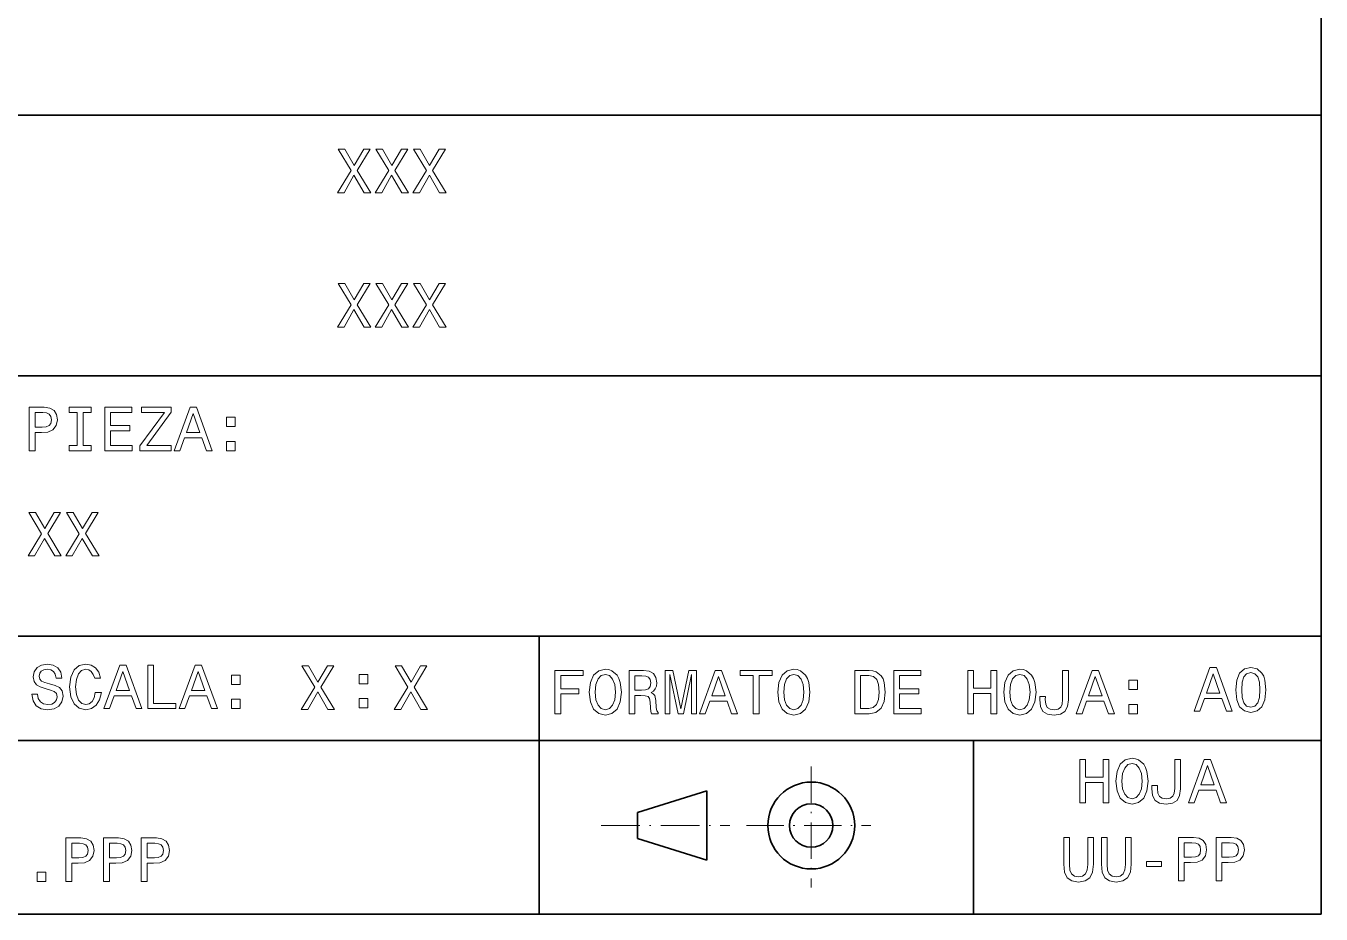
# Model space of a CAD drawing. Extents: x 15 to 1174, y 15 to 826.
# Drawn here: x 1024.9 to 1174, y 15 to 117.3 of the extents above; entities that cross this region are included whole.
import ezdxf

# ---------------------------------------------------------------- set-up
doc = ezdxf.new("R2010")
doc.units = 0
doc.linetypes.add('DASHDOT', pattern=[18.5, 12, -3, 0.5, -3])

msp = doc.modelspace()

# ---------------------------------------------------------------- linework, layer by layer
at = {"color": 7, "lineweight": 35}
for p, q in [((1173.969971, 15), (1173.969971, 825.840027)), ((953.969971, 107), (1173.969971, 107)), ((953.969971, 77), (1173.969971, 77)), ((953.969971, 47), (1173.969971, 47)), ((1083.969971, 47), (1083.969971, 15)), ((953.969971, 35), (1173.969971, 35)), ((1133.969971, 35), (1133.969971, 15)), ((1103.300049, 29.200001), (1095.300049, 26.700001)), ((1103.300049, 29.200001), (1103.300049, 21.200001)), ((1095.300049, 25.200001), (1095.300049, 26.700001)), ((1095.300049, 23.700001), (1095.300049, 25.200001)), ((1095.300049, 23.700001), (1103.300049, 21.200001)), ((1173.969971, 15), (15, 15))]:
    msp.add_line(p, q, dxfattribs=at)
at = {"color": 7, "linetype": 'DASHDOT', "lineweight": 13, "ltscale": 0.348729}
msp.add_line((1115.300049, 32.015205), (1115.300049, 18.066055), dxfattribs=at)
at = {"color": 7, "linetype": 'DASHDOT', "lineweight": 13, "ltscale": 0.371072}
msp.add_line((1091.104004, 25.200001), (1105.946899, 25.200001), dxfattribs=at)
at = {"color": 7, "linetype": 'DASHDOT', "lineweight": 13, "ltscale": 0.357507}
msp.add_line((1107.862183, 25.200001), (1122.162476, 25.200001), dxfattribs=at)
at = {"color": 7, "lineweight": 13}
for points in [[(1060.77124, 98.061958), (1061.52771, 98.061958), (1062.673218, 100.086456), (1063.840332, 98.061958), (1064.604004, 98.061958), (1063.040649, 100.634003), (1064.52478, 103.06916), (1063.797119, 103.06916), (1062.694824, 101.217575), (1061.614136, 103.06916), (1060.857666, 103.06916), (1062.334595, 100.626801)], [(1065.108398, 98.061958), (1065.864868, 98.061958), (1067.010376, 100.086456), (1068.17749, 98.061958), (1068.941284, 98.061958), (1067.377808, 100.634003), (1068.861938, 103.06916), (1068.134277, 103.06916), (1067.031982, 101.217575), (1065.951294, 103.06916), (1065.194824, 103.06916), (1066.671753, 100.626801)], [(1069.445557, 98.061958), (1070.202026, 98.061958), (1071.347534, 100.086456), (1072.514771, 98.061958), (1073.278442, 98.061958), (1071.714966, 100.634003), (1073.199219, 103.06916), (1072.471436, 103.06916), (1071.369141, 101.217575), (1070.288452, 103.06916), (1069.531982, 103.06916), (1071.008911, 100.626801)], [(1060.77124, 82.595482), (1061.52771, 82.595482), (1062.673218, 84.61998), (1063.840332, 82.595482), (1064.604004, 82.595482), (1063.040649, 85.167526), (1064.52478, 87.602684), (1063.797119, 87.602684), (1062.694824, 85.751099), (1061.614136, 87.602684), (1060.857666, 87.602684), (1062.334595, 85.160324)], [(1065.108398, 82.595482), (1065.864868, 82.595482), (1067.010376, 84.61998), (1068.17749, 82.595482), (1068.941284, 82.595482), (1067.377808, 85.167526), (1068.861938, 87.602684), (1068.134277, 87.602684), (1067.031982, 85.751099), (1065.951294, 87.602684), (1065.194824, 87.602684), (1066.671753, 85.160324)], [(1069.445557, 82.595482), (1070.202026, 82.595482), (1071.347534, 84.61998), (1072.514771, 82.595482), (1073.278442, 82.595482), (1071.714966, 85.167526), (1073.199219, 87.602684), (1072.471436, 87.602684), (1071.369141, 85.751099), (1070.288452, 87.602684), (1069.531982, 87.602684), (1071.008911, 85.160324)], [(1025.30603, 68.361961), (1025.968872, 68.361961), (1025.968872, 70.472916), (1026.703735, 70.472916), (1027.445801, 70.508934), (1028.036621, 70.761093), (1028.418457, 71.251007), (1028.548096, 71.921036), (1028.447266, 72.540634), (1028.159058, 72.994522), (1027.683594, 73.268303), (1027.035156, 73.361961), (1025.30603, 73.361961)], [(1030.832031, 68.967148), (1029.90979, 68.967148), (1029.90979, 68.361961), (1032.416992, 68.361961), (1032.416992, 68.967148), (1031.494751, 68.967148), (1031.494751, 72.756775), (1032.416992, 72.756775), (1032.416992, 73.361961), (1029.90979, 73.361961), (1029.90979, 72.756775), (1030.832031, 72.756775)], [(1033.987549, 68.361961), (1037.157593, 68.361961), (1037.157593, 68.967148), (1034.650391, 68.967148), (1034.650391, 70.660233), (1036.883789, 70.660233), (1036.883789, 71.258217), (1034.650391, 71.258217), (1034.650391, 72.756775), (1037.099976, 72.756775), (1037.099976, 73.361961), (1033.987549, 73.361961)], [(1038.043823, 68.361961), (1041.631714, 68.361961), (1041.631714, 68.967148), (1038.836304, 68.967148), (1041.631714, 72.792801), (1041.631714, 73.361961), (1038.238281, 73.361961), (1038.238281, 72.756775), (1040.882446, 72.756775), (1038.043823, 68.938332)], [(1041.984741, 68.361961), (1042.647583, 68.361961), (1043.173462, 69.831703), (1045.169189, 69.831703), (1045.695068, 68.361961), (1046.372314, 68.361961), (1044.542358, 73.369164), (1043.807495, 73.369164)], [(1026.85498, 72.749573), (1027.287354, 72.706345), (1027.604248, 72.569458), (1027.791626, 72.317291), (1027.856445, 71.921036), (1027.784424, 71.503174), (1027.589844, 71.251007), (1027.258545, 71.12133), (1026.804565, 71.085304), (1025.968872, 71.085304), (1025.968872, 72.749573)], [(1043.404053, 70.444092), (1044.174927, 72.648705), (1044.945801, 70.444092)], [(1048.015015, 71.157349), (1049.009155, 71.157349), (1049.009155, 72.230835), (1048.015015, 72.230835)], [(1048.015015, 68.361961), (1049.009155, 68.361961), (1049.009155, 69.435448), (1048.015015, 69.435448)], [(1025.165283, 56.236935), (1025.921753, 56.236935), (1027.067383, 58.261429), (1028.234497, 56.236935), (1028.998169, 56.236935), (1027.434814, 58.808979), (1028.918945, 61.244141), (1028.191284, 61.244141), (1027.088989, 59.392555), (1026.008301, 61.244141), (1025.251831, 61.244141), (1026.72876, 58.801777)], [(1029.502563, 56.236935), (1030.259033, 56.236935), (1031.404541, 58.261429), (1032.571655, 56.236935), (1033.335327, 56.236935), (1031.771973, 58.808979), (1033.256104, 61.244141), (1032.528442, 61.244141), (1031.426147, 59.392555), (1030.345459, 61.244141), (1029.588989, 61.244141), (1031.065918, 58.801777)], [(1026.267456, 40.311813), (1025.611816, 40.311813), (1025.755981, 39.548122), (1026.116211, 38.986164), (1026.670898, 38.647549), (1027.420166, 38.52507), (1028.162231, 38.640343), (1028.717041, 38.957344), (1029.070068, 39.454464), (1029.199707, 40.110085), (1029.091675, 40.700863), (1028.789062, 41.082706), (1028.299194, 41.334869), (1027.643555, 41.522186), (1027.081543, 41.659073), (1026.714111, 41.817577), (1026.505249, 42.048122), (1026.44043, 42.408356), (1026.505249, 42.732563), (1026.692505, 42.97752), (1026.980713, 43.143227), (1027.376953, 43.200863), (1027.780396, 43.128815), (1028.097412, 42.934292), (1028.306396, 42.610085), (1028.407227, 42.170601), (1029.062866, 42.170601), (1029.062866, 42.185013), (1028.947632, 42.862244), (1028.609009, 43.36657), (1028.075806, 43.683571), (1027.355347, 43.791641), (1026.706909, 43.683571), (1026.202637, 43.380978), (1025.878418, 42.912678), (1025.763184, 42.307491), (1025.856812, 41.767143), (1026.130615, 41.399708), (1026.562866, 41.154751), (1027.153687, 40.967434), (1027.737183, 40.801727), (1028.176636, 40.643227), (1028.443237, 40.412678), (1028.536865, 40.038036), (1028.450439, 39.656193), (1028.227173, 39.368008), (1027.88855, 39.187893), (1027.448975, 39.130257), (1026.959106, 39.209507), (1026.584473, 39.440056), (1026.34668, 39.814693)], [(1032.910156, 40.520748), (1032.765991, 39.915558), (1032.52832, 39.483284), (1032.196899, 39.216713), (1031.807861, 39.130257), (1031.339478, 39.259941), (1030.972046, 39.648987), (1030.727173, 40.282993), (1030.647827, 41.161957), (1030.727173, 42.033714), (1030.964844, 42.674927), (1031.332275, 43.063972), (1031.807861, 43.200863), (1032.153687, 43.128815), (1032.448975, 42.927086), (1032.679565, 42.602879), (1032.838013, 42.156193), (1033.522461, 42.156193), (1033.306396, 42.84063), (1032.931763, 43.359364), (1032.420166, 43.683571), (1031.807861, 43.798843), (1031.044067, 43.618729), (1030.460571, 43.114407), (1030.085938, 42.285877), (1029.956177, 41.161957), (1030.085938, 40.038036), (1030.460571, 39.209507), (1031.044067, 38.697979), (1031.807861, 38.52507), (1032.477783, 38.661957), (1033.018188, 39.0438), (1033.400024, 39.670601), (1033.601807, 40.520748)], [(1033.889893, 38.661957), (1034.552734, 38.661957), (1035.078735, 40.131699), (1037.074341, 40.131699), (1037.600342, 38.661957), (1038.277588, 38.661957), (1036.447632, 43.669163), (1035.712646, 43.669163)], [(1038.954834, 38.661957), (1042.168091, 38.661957), (1042.168091, 39.267143), (1039.617554, 39.267143), (1039.617554, 43.661957), (1038.954834, 43.661957)], [(1042.564331, 38.661957), (1043.227173, 38.661957), (1043.753052, 40.131699), (1045.748779, 40.131699), (1046.274658, 38.661957), (1046.951904, 38.661957), (1045.121948, 43.669163), (1044.387085, 43.669163)], [(1056.603149, 38.569454), (1057.359619, 38.569454), (1058.505127, 40.593948), (1059.672241, 38.569454), (1060.435913, 38.569454), (1058.872559, 41.141499), (1060.356689, 43.57666), (1059.629028, 43.57666), (1058.526733, 41.725075), (1057.446045, 43.57666), (1056.689575, 43.57666), (1058.166504, 41.134296)], [(1067.318359, 38.569454), (1068.074829, 38.569454), (1069.220337, 40.593948), (1070.387451, 38.569454), (1071.151123, 38.569454), (1069.587769, 41.141499), (1071.071899, 43.57666), (1070.344238, 43.57666), (1069.241943, 41.725075), (1068.161255, 43.57666), (1067.404785, 43.57666), (1068.881714, 41.134296)], [(1159.358887, 38.374561), (1160.021729, 38.374561), (1160.547607, 39.844303), (1162.543335, 39.844303), (1163.069214, 38.374561), (1163.74646, 38.374561), (1161.916504, 43.381767), (1161.181641, 43.381767)], [(1164.149902, 40.816925), (1164.258057, 39.685799), (1164.59668, 38.878883), (1165.136963, 38.388969), (1165.88623, 38.230469), (1166.628296, 38.388969), (1167.168701, 38.878883), (1167.500122, 39.685799), (1167.615356, 40.816925), (1167.500122, 41.940842), (1167.363159, 42.387527), (1167.168701, 42.754967), (1166.628296, 43.244877), (1165.88623, 43.410583), (1165.136963, 43.244877), (1164.59668, 42.747761), (1164.258057, 41.940842)], [(1035.309204, 40.744091), (1036.0802, 42.9487), (1036.851074, 40.744091)], [(1043.983643, 40.744091), (1044.754517, 42.9487), (1045.525391, 40.744091)], [(1048.594604, 41.457344), (1049.588745, 41.457344), (1049.588745, 42.530834), (1048.594604, 42.530834)], [(1063.290405, 41.529694), (1064.284546, 41.529694), (1064.284546, 42.603184), (1063.290405, 42.603184)], [(1085.791626, 38.061958), (1086.46167, 38.061958), (1086.46167, 40.360229), (1088.56543, 40.360229), (1088.56543, 40.958214), (1086.46167, 40.958214), (1086.46167, 42.456772), (1089.048096, 42.456772), (1089.048096, 43.061958), (1085.791626, 43.061958)], [(1089.75415, 40.561958), (1089.883789, 39.438038), (1090.258423, 38.609509), (1090.842041, 38.09798), (1091.605713, 37.925072), (1092.362183, 38.09798), (1092.953003, 38.609509), (1093.320435, 39.438038), (1093.457275, 40.561958), (1093.320435, 41.678673), (1093.161987, 42.132565), (1092.953003, 42.507202), (1092.362183, 43.01873), (1092.001953, 43.148415), (1091.605713, 43.198845), (1090.834839, 43.01873), (1090.251221, 42.514408), (1089.883789, 41.685879)], [(1090.445801, 40.561958), (1090.525024, 41.433716), (1090.762817, 42.074928), (1091.130249, 42.463974), (1091.605713, 42.600864), (1092.074097, 42.463974), (1092.441528, 42.067722), (1092.679199, 41.42651), (1092.765625, 40.561958), (1092.679199, 39.690201), (1092.441528, 39.048988), (1092.074097, 38.659943), (1091.605713, 38.530258), (1091.130249, 38.659943), (1090.762817, 39.048988), (1090.525024, 39.682995)], [(1094.336304, 38.061958), (1095.006348, 38.061958), (1095.006348, 40.172909), (1095.690796, 40.172909), (1096.195068, 40.151295), (1096.512085, 40.05043), (1096.684937, 39.812679), (1096.75708, 39.387608), (1096.793091, 38.739193), (1096.836304, 38.314121), (1096.922729, 38.061958), (1097.679199, 38.061958), (1097.679199, 38.198845), (1097.51355, 38.400574), (1097.455933, 38.775215), (1097.405396, 39.58213), (1097.282959, 40.180115), (1097.11731, 40.367435), (1096.85791, 40.504322), (1097.146118, 40.684437), (1097.347778, 40.9366), (1097.477539, 41.253601), (1097.520752, 41.635445), (1097.419922, 42.240631), (1097.131714, 42.694523), (1096.656128, 42.9683), (1096.007812, 43.061958), (1094.336304, 43.061958)], [(1095.820435, 42.449566), (1096.259888, 42.406338), (1096.569702, 42.269451), (1096.764282, 42.017288), (1096.829102, 41.621037), (1096.75708, 41.203167), (1096.5625, 40.951008), (1096.231079, 40.821323), (1095.777222, 40.785301), (1095.006348, 40.785301), (1095.006348, 42.449566)], [(1098.478882, 38.061958), (1099.033691, 38.061958), (1099.033691, 42.600864), (1099.970337, 38.061958), (1100.589844, 38.061958), (1101.519287, 42.600864), (1101.519287, 38.061958), (1102.081299, 38.061958), (1102.081299, 43.061958), (1101.202271, 43.061958), (1100.280151, 38.652737), (1099.365112, 43.061958), (1098.478882, 43.061958)], [(1102.427124, 38.061958), (1103.089844, 38.061958), (1103.615845, 39.5317), (1105.61145, 39.5317), (1106.137451, 38.061958), (1106.814697, 38.061958), (1104.984741, 43.069164), (1104.249878, 43.069164)], [(1103.846313, 40.144093), (1104.61731, 42.348701), (1105.388184, 40.144093)], [(1108.623047, 38.061958), (1109.285889, 38.061958), (1109.285889, 42.456772), (1110.798828, 42.456772), (1110.798828, 43.061958), (1107.102905, 43.061958), (1107.102905, 42.456772), (1108.623047, 42.456772)], [(1111.440063, 40.561958), (1111.569702, 39.438038), (1111.944336, 38.609509), (1112.527954, 38.09798), (1113.291626, 37.925072), (1114.048096, 38.09798), (1114.638916, 38.609509), (1115.006348, 39.438038), (1115.143188, 40.561958), (1115.006348, 41.678673), (1114.847778, 42.132565), (1114.638916, 42.507202), (1114.048096, 43.01873), (1113.687866, 43.148415), (1113.291626, 43.198845), (1112.520752, 43.01873), (1111.937134, 42.514408), (1111.569702, 41.685879)], [(1112.131714, 40.561958), (1112.210938, 41.433716), (1112.44873, 42.074928), (1112.816162, 42.463974), (1113.291626, 42.600864), (1113.759888, 42.463974), (1114.127319, 42.067722), (1114.365112, 41.42651), (1114.451538, 40.561958), (1114.365112, 39.690201), (1114.127319, 39.048988), (1113.759888, 38.659943), (1113.291626, 38.530258), (1112.816162, 38.659943), (1112.44873, 39.048988), (1112.210938, 39.682995)], [(1121.95874, 43.061958), (1120.294556, 43.061958), (1120.294556, 38.061958), (1121.95874, 38.061958), (1122.744019, 38.220459), (1123.327637, 38.703167), (1123.687866, 39.488472), (1123.817505, 40.561958), (1123.702271, 41.657059), (1123.558228, 42.089336), (1123.356445, 42.435158), (1122.772949, 42.903458), (1122.390991, 43.01873)], [(1121.908325, 42.463974), (1122.455933, 42.355907), (1122.830566, 42.024494), (1123.053833, 41.433716), (1123.125854, 40.561958), (1123.046631, 39.719017), (1122.823364, 39.128242), (1122.441528, 38.775215), (1121.908325, 38.659943), (1120.964478, 38.659943), (1120.964478, 42.463974)], [(1124.790161, 38.061958), (1127.960205, 38.061958), (1127.960205, 38.667145), (1125.453003, 38.667145), (1125.453003, 40.360229), (1127.686401, 40.360229), (1127.686401, 40.958214), (1125.453003, 40.958214), (1125.453003, 42.456772), (1127.902588, 42.456772), (1127.902588, 43.061958), (1124.790161, 43.061958)], [(1133.30603, 38.061958), (1133.976074, 38.061958), (1133.976074, 40.41066), (1135.979004, 40.41066), (1135.979004, 38.061958), (1136.641724, 38.061958), (1136.641724, 43.061958), (1135.979004, 43.061958), (1135.979004, 41.023052), (1133.976074, 41.023052), (1133.976074, 43.061958), (1133.30603, 43.061958)], [(1137.463135, 40.561958), (1137.592773, 39.438038), (1137.967407, 38.609509), (1138.551025, 38.09798), (1139.314697, 37.925072), (1140.071167, 38.09798), (1140.661987, 38.609509), (1141.029419, 39.438038), (1141.16626, 40.561958), (1141.029419, 41.678673), (1140.87085, 42.132565), (1140.661987, 42.507202), (1140.071167, 43.01873), (1139.710938, 43.148415), (1139.314697, 43.198845), (1138.543823, 43.01873), (1137.960205, 42.514408), (1137.592773, 41.685879)], [(1138.154785, 40.561958), (1138.234009, 41.433716), (1138.47168, 42.074928), (1138.839233, 42.463974), (1139.314697, 42.600864), (1139.782959, 42.463974), (1140.150391, 42.067722), (1140.388184, 41.42651), (1140.474609, 40.561958), (1140.388184, 39.690201), (1140.150391, 39.048988), (1139.782959, 38.659943), (1139.314697, 38.530258), (1138.839233, 38.659943), (1138.47168, 39.048988), (1138.234009, 39.682995)], [(1144.228271, 39.719017), (1144.177734, 39.185879), (1144.026489, 38.818443), (1143.716675, 38.5951), (1143.241211, 38.530258), (1142.772949, 38.5951), (1142.463135, 38.804031), (1142.282959, 39.171467), (1142.232544, 39.704609), (1142.246948, 40.064838), (1141.598511, 40.064838), (1141.584106, 39.697407), (1141.670532, 38.897694), (1141.965942, 38.342937), (1142.477539, 38.033138), (1143.234009, 37.925072), (1143.983276, 38.033138), (1144.494751, 38.342937), (1144.790161, 38.890488), (1144.883789, 39.690201), (1144.883789, 43.061958), (1144.228271, 43.061958)], [(1145.798828, 38.061958), (1146.46167, 38.061958), (1146.987549, 39.5317), (1148.983276, 39.5317), (1149.509155, 38.061958), (1150.186401, 38.061958), (1148.356445, 43.069164), (1147.621582, 43.069164)], [(1147.21814, 40.144093), (1147.989014, 42.348701), (1148.759888, 40.144093)], [(1151.829102, 40.857346), (1152.823364, 40.857346), (1152.823364, 41.930836), (1151.829102, 41.930836)], [(1160.778198, 40.456696), (1161.549072, 42.661304), (1162.319946, 40.456696)], [(1164.841553, 40.816925), (1164.89917, 41.688683), (1165.079346, 42.315483), (1165.403564, 42.682919), (1165.88623, 42.812603), (1166.361816, 42.682919), (1166.685913, 42.315483), (1166.866089, 41.688683), (1166.923706, 40.816925), (1166.866089, 39.937962), (1166.685913, 39.311161), (1166.361816, 38.943726), (1165.88623, 38.821247), (1165.403564, 38.943726), (1165.079346, 39.311161), (1164.89917, 39.937962)], [(1048.594604, 38.661957), (1049.588745, 38.661957), (1049.588745, 39.735443), (1048.594604, 39.735443)], [(1063.290405, 38.734306), (1064.284546, 38.734306), (1064.284546, 39.807793), (1063.290405, 39.807793)], [(1151.829102, 38.061958), (1152.823364, 38.061958), (1152.823364, 39.135445), (1151.829102, 39.135445)], [(1146.201538, 27.810953), (1146.871582, 27.810953), (1146.871582, 30.159657), (1148.874512, 30.159657), (1148.874512, 27.810953), (1149.537354, 27.810953), (1149.537354, 32.810951), (1148.874512, 32.810951), (1148.874512, 30.772049), (1146.871582, 30.772049), (1146.871582, 32.810951), (1146.201538, 32.810951)], [(1150.358643, 30.310953), (1150.488281, 29.187035), (1150.862915, 28.358503), (1151.446533, 27.846975), (1152.210205, 27.674065), (1152.966675, 27.846975), (1153.557495, 28.358503), (1153.924927, 29.187035), (1154.061768, 30.310953), (1153.924927, 31.427668), (1153.766479, 31.881557), (1153.557495, 32.256199), (1152.966675, 32.767727), (1152.606445, 32.897408), (1152.210205, 32.947842), (1151.439331, 32.767727), (1150.855713, 32.263401), (1150.488281, 31.434872)], [(1157.123779, 29.468014), (1157.073364, 28.934872), (1156.921997, 28.567438), (1156.612305, 28.344095), (1156.136719, 28.279253), (1155.668457, 28.344095), (1155.358643, 28.553028), (1155.178589, 28.920464), (1155.128052, 29.453604), (1155.142456, 29.813835), (1154.494141, 29.813835), (1154.479736, 29.4464), (1154.566162, 28.646688), (1154.861572, 28.091932), (1155.373047, 27.782135), (1156.129517, 27.674065), (1156.878784, 27.782135), (1157.390381, 28.091932), (1157.685791, 28.639482), (1157.779419, 29.439196), (1157.779419, 32.810951), (1157.123779, 32.810951)], [(1158.694336, 27.810953), (1159.357178, 27.810953), (1159.883179, 29.280693), (1161.878784, 29.280693), (1162.404785, 27.810953), (1163.082031, 27.810953), (1161.252075, 32.818157), (1160.51709, 32.818157)], [(1151.050293, 30.310953), (1151.129517, 31.182711), (1151.36731, 31.823921), (1151.734741, 32.212971), (1152.210205, 32.349857), (1152.678589, 32.212971), (1153.046021, 31.816717), (1153.283691, 31.175507), (1153.370117, 30.310953), (1153.283691, 29.439196), (1153.046021, 28.797985), (1152.678589, 28.408936), (1152.210205, 28.279253), (1151.734741, 28.408936), (1151.36731, 28.797985), (1151.129517, 29.431992)], [(1160.113647, 29.893085), (1160.884644, 32.097698), (1161.655518, 29.893085)], [(1029.528076, 18.765623), (1030.190918, 18.765623), (1030.190918, 20.876574), (1030.925781, 20.876574), (1031.667847, 20.912598), (1032.258667, 21.164759), (1032.640503, 21.654673), (1032.770264, 22.324701), (1032.669312, 22.944298), (1032.381104, 23.398188), (1031.90564, 23.671963), (1031.257202, 23.765623), (1029.528076, 23.765623)], [(1031.077148, 23.153231), (1031.509399, 23.110004), (1031.826416, 22.973116), (1032.013672, 22.720955), (1032.078613, 22.324701), (1032.00647, 21.906834), (1031.812012, 21.654673), (1031.480591, 21.52499), (1031.026733, 21.488966), (1030.190918, 21.488966), (1030.190918, 23.153231)], [(1033.865356, 18.765623), (1034.528076, 18.765623), (1034.528076, 20.876574), (1035.263062, 20.876574), (1036.005127, 20.912598), (1036.595825, 21.164759), (1036.977661, 21.654673), (1037.107422, 22.324701), (1037.00647, 22.944298), (1036.718384, 23.398188), (1036.242798, 23.671963), (1035.59436, 23.765623), (1033.865356, 23.765623)], [(1035.414307, 23.153231), (1035.846558, 23.110004), (1036.163574, 22.973116), (1036.350952, 22.720955), (1036.415771, 22.324701), (1036.34375, 21.906834), (1036.14917, 21.654673), (1035.817749, 21.52499), (1035.363892, 21.488966), (1034.528076, 21.488966), (1034.528076, 23.153231)], [(1038.202515, 18.765623), (1038.865356, 18.765623), (1038.865356, 20.876574), (1039.60022, 20.876574), (1040.342285, 20.912598), (1040.932983, 21.164759), (1041.314941, 21.654673), (1041.44458, 22.324701), (1041.34375, 22.944298), (1041.055542, 23.398188), (1040.579956, 23.671963), (1039.931641, 23.765623), (1038.202515, 23.765623)], [(1039.751465, 23.153231), (1040.183716, 23.110004), (1040.500732, 22.973116), (1040.68811, 22.720955), (1040.75293, 22.324701), (1040.680908, 21.906834), (1040.486328, 21.654673), (1040.154907, 21.52499), (1039.70105, 21.488966), (1038.865356, 21.488966), (1038.865356, 23.153231)], [(1144.346069, 20.732044), (1144.447021, 19.831467), (1144.763916, 19.190258), (1145.297119, 18.822823), (1146.067993, 18.693138), (1146.831665, 18.822823), (1147.364868, 19.190258), (1147.681885, 19.824263), (1147.789917, 20.732044), (1147.789917, 23.830027), (1147.119873, 23.830027), (1147.119873, 20.69602), (1147.055054, 20.08363), (1146.860474, 19.644148), (1146.529053, 19.384781), (1146.067993, 19.298326), (1145.592529, 19.384781), (1145.261108, 19.644148), (1145.066528, 20.076424), (1145.008911, 20.69602), (1145.008911, 23.830027), (1144.346069, 23.830027)], [(1148.683228, 20.732044), (1148.78418, 19.831467), (1149.101196, 19.190258), (1149.634277, 18.822823), (1150.405151, 18.693138), (1151.168823, 18.822823), (1151.702026, 19.190258), (1152.019043, 19.824263), (1152.127075, 20.732044), (1152.127075, 23.830027), (1151.457031, 23.830027), (1151.457031, 20.69602), (1151.392212, 20.08363), (1151.197632, 19.644148), (1150.866333, 19.384781), (1150.405151, 19.298326), (1149.929688, 19.384781), (1149.598267, 19.644148), (1149.403687, 20.076424), (1149.346069, 20.69602), (1149.346069, 23.830027), (1148.683228, 23.830027)], [(1157.559326, 18.830027), (1158.222168, 18.830027), (1158.222168, 20.940977), (1158.957031, 20.940977), (1159.699097, 20.977001), (1160.289917, 21.229162), (1160.671753, 21.719076), (1160.801392, 22.389105), (1160.700562, 23.008701), (1160.412354, 23.462591), (1159.93689, 23.736366), (1159.288452, 23.830027), (1157.559326, 23.830027)], [(1159.108398, 23.217634), (1159.540649, 23.174408), (1159.857666, 23.037519), (1160.044922, 22.785358), (1160.109741, 22.389105), (1160.03772, 21.971237), (1159.843262, 21.719076), (1159.511841, 21.589394), (1159.057861, 21.55337), (1158.222168, 21.55337), (1158.222168, 23.217634)], [(1161.896484, 18.830027), (1162.559326, 18.830027), (1162.559326, 20.940977), (1163.294189, 20.940977), (1164.036255, 20.977001), (1164.627075, 21.229162), (1165.008911, 21.719076), (1165.13855, 22.389105), (1165.03772, 23.008701), (1164.749512, 23.462591), (1164.274048, 23.736366), (1163.62561, 23.830027), (1161.896484, 23.830027)], [(1163.445557, 23.217634), (1163.877808, 23.174408), (1164.194824, 23.037519), (1164.38208, 22.785358), (1164.447021, 22.389105), (1164.374878, 21.971237), (1164.18042, 21.719076), (1163.848999, 21.589394), (1163.395142, 21.55337), (1162.559326, 21.55337), (1162.559326, 23.217634)], [(1153.870605, 20.479883), (1155.614136, 20.479883), (1155.614136, 21.049047), (1153.870605, 21.049047)], [(1026.213989, 18.765623), (1027.208252, 18.765623), (1027.208252, 19.839109), (1026.213989, 19.839109)]]:
    msp.add_lwpolyline(points, close=True, dxfattribs=at)
at = {"color": 7, "lineweight": 35}
for radius in [5, 2.5]:
    msp.add_circle((1115.300049, 25.200001), radius, dxfattribs=at)

doc.saveas('drawing.dxf')
